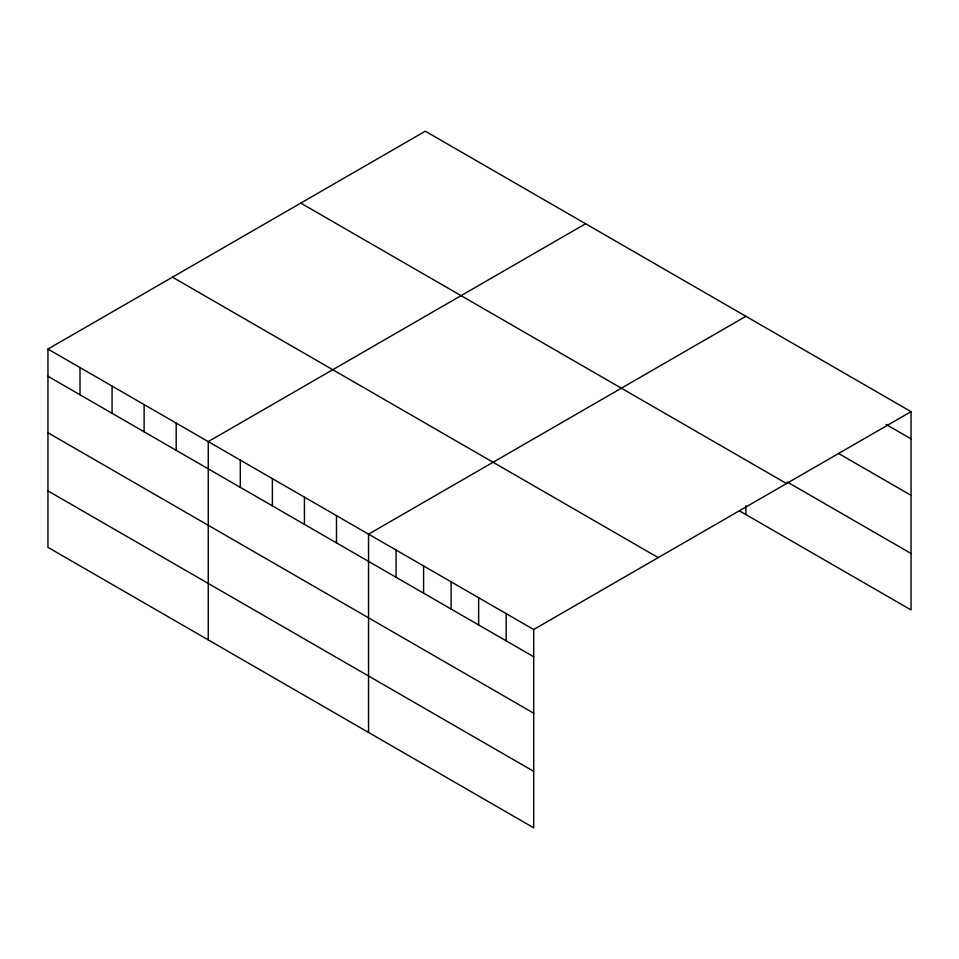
<?xml version="1.0" encoding="UTF-8"?>
<svg xmlns="http://www.w3.org/2000/svg" width="959" height="959" viewBox="0 0 959 959"><rect width="100%" height="100%" fill="white"/><g stroke="black" fill="none" stroke-linecap="round" stroke-linejoin="round"><path stroke-width="1.44" d="M47.95 349.064L533.695 629.512L533.695 827.797L47.95 547.349L47.95 349.064L425.305 131.203L911.05 411.651L911.05 609.936L739.485 510.883M585.601 223.747L208.247 441.608L208.247 639.893M745.898 316.302L368.544 534.163L368.544 732.448M533.695 629.512L911.05 411.651M886.032 424.417L911.05 438.862M838.478 453.427L911.05 495.323M787.183 481.969L911.05 553.487M300.778 203.104L786.524 483.54M172.476 277.175L658.222 557.611M47.95 376.288L533.695 656.735M47.95 432.737L533.695 713.184M47.95 490.9L533.695 771.348M745.898 505.669L745.898 514.587M506.172 613.616L506.172 640.84M478.649 597.733L478.649 624.944M451.126 581.837L451.126 609.061M423.59 565.942L423.59 593.165M396.067 550.046L396.067 577.27M336.489 515.654L336.489 542.866M304.423 497.146L304.423 524.357M272.368 478.637L272.368 505.849M240.301 460.128L240.301 487.34M176.192 423.099L176.192 450.322M144.126 404.59L144.126 431.814M112.071 386.081L112.071 413.305M80.005 367.573L80.005 394.796"/></g></svg>
